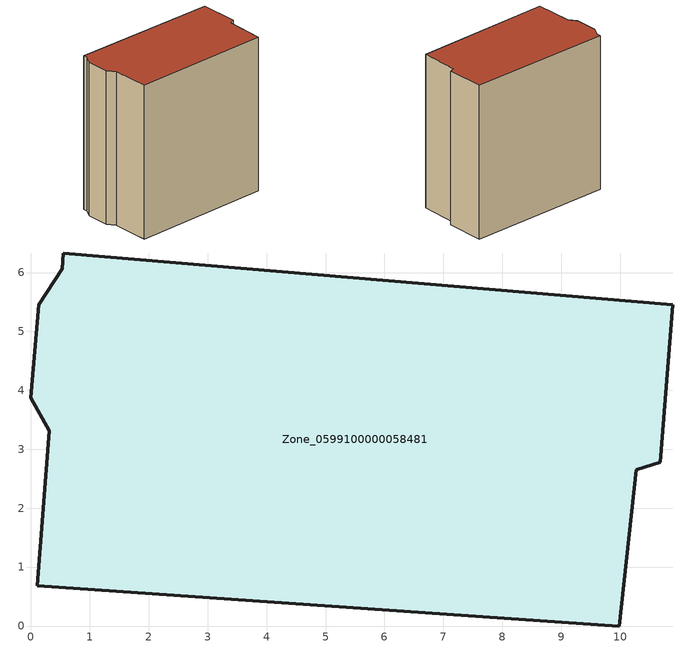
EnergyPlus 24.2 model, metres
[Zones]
Zone_0599100000058481
 floor ground (C_G): 0.55,6.33 10.89,5.45 10.68,2.78 10.27,2.65 9.99,0 0.11,0.68 0.31,3.31 0,3.87 0.13,5.45 0.53,6.06 z2.7
 wall outside (C_F): 0.53,6.06 0.13,5.45 0,3.87 0.31,3.31 0.11,0.68 9.99,0 10.27,2.65 10.68,2.78 10.89,5.45 0.55,6.33 0.53,6.06 z2.7:13.62
 roof outside (C_R): 10.89,5.45 0.55,6.33 0.53,6.06 0.13,5.45 0,3.87 0.31,3.31 0.11,0.68 9.99,0 10.27,2.65 10.68,2.78 z13.62
[BUILDING]
Pand.0599100000058481: North Axis=0; Terrain=City; Loads Convergence Tolerance Value=0.04; Temperature Convergence Tolerance Value=0.4; Solar Distribution=FullExterior; Maximum Number of Warmup Days=25; Minimum Number of Warmup Days=1
[Site:Location]
Rotterdam.The.Hague.AP_ZH_NLD Design_Conditions: Latitude=51.96; Longitude=4.45; Time Zone=1; Elevation=-4.5
[SITE:GROUNDTEMPERATURE:BUILDINGSURFACE]
18, 18, 18, 18, 18, 18, 18, 18, 18, 18, 18, 18
[MATERIAL] Thermal Absorptance=0.9; Solar Absorptance=0.7; Visible Absorptance=0.7
Name | Roughness | Thickness | Conductivity | Density | Specific Heat
G.TI.1946 | MediumSmooth | 0.15 | 1 | 540 | 1210
F.TI.1946 | Rough | 0.3 | 0.857143 | 1920 | 840
R.TI.1946 | MediumRough | 0.2 | 0.1 | 1500 | 1000
[CONSTRUCTION]
C_G: G.TI.1946
C_F: F.TI.1946
C_R: R.TI.1946
[ZONE]
Zone_0599100000058481: Type=1; Multiplier=1; Ceiling Height=Autocalculate; Volume=Autocalculate; Floor Area=autocalculate; Part of Total Floor Area=Yes
[ZONEINFILTRATION:DESIGNFLOWRATE]
Infil_Zone_0599100000058481: Zone or ZoneList or Space or SpaceList=Zone_0599100000058481; Schedule=AlwaysOn; Design Flow Rate Calculation Method=Flow/Area; Flow Rate per Floor Area=0.003; Constant Term Coefficient=1; Temperature Term Coefficient=0; Velocity Term Coefficient=0; Velocity Squared Term Coefficient=0
[HVACTEMPLATE:ZONE:IDEALLOADSAIRSYSTEM]
Zone_0599100000058481: Maximum Heating Supply Air Temperature=50; Minimum Cooling Supply Air Temperature=13; Maximum Heating Supply Air Humidity Ratio=0.0156; Minimum Cooling Supply Air Humidity Ratio=0.0077; Heating Limit=NoLimit; Cooling Limit=NoLimit; Dehumidification Control Type=ConstantSensibleHeatRatio; Cooling Sensible Heat Ratio=0.7; Dehumidification Setpoint=60; Humidification Control Type=None; Humidification Setpoint=30; Outdoor Air Method=None; Outdoor Air Flow Rate per Person=0.00944; Outdoor Air Flow Rate per Zone Floor Area=0; Outdoor Air Flow Rate per Zone=0; Demand Controlled Ventilation Type=None; Outdoor Air Economizer Type=NoEconomizer; Heat Recovery Type=None; Sensible Heat Recovery Effectiveness=0.7; Latent Heat Recovery Effectiveness=0.65
[ZONECONTROL:THERMOSTAT]
ThermostatControl_Zone_0599100000058481: Zone or ZoneList=Zone_0599100000058481; Control Type Schedule=DualSetpointControlType; Control 1=Thermostat_Zone_0599100000058481; Temperature Difference Between Cutout And Setpoint=0
[THERMOSTATSETPOINT:DUALSETPOINT]
Thermostat_Zone_0599100000058481: Heating Setpoint Temperature Schedule=HeatingSetpoint_Zone_0599100000058481; Cooling Setpoint Temperature Schedule=CoolingSetpoint_Zone_0599100000058481
[SCHEDULE:COMPACT]
HeatingSetpoint_Zone_0599100000058481: Through: 12/31, For: AllDays, Until: 24:00, 21
CoolingSetpoint_Zone_0599100000058481: Through: 12/31, For: AllDays, Until: 24:00, 24
DualSetpointControlType: Through: 12/31, For: AllDays, Until: 24:00, 4
AlwaysOn: Through: 12/31, For: AllDays, Until: 24:00, 1
